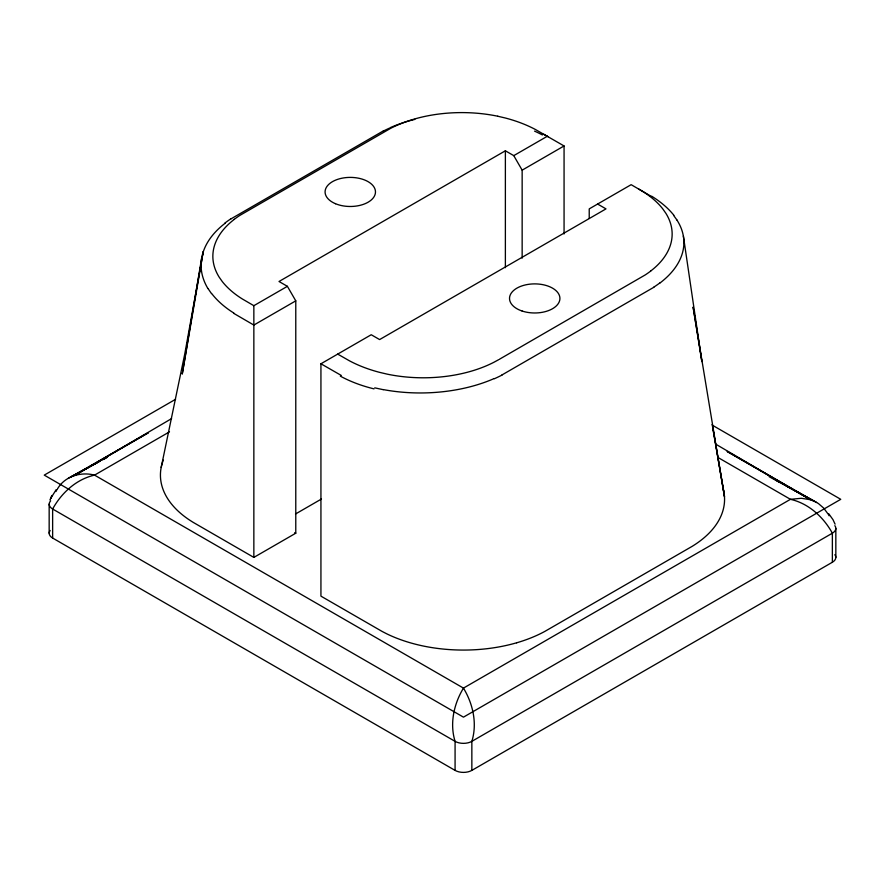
<?xml version="1.0" encoding="UTF-8"?>
<svg xmlns="http://www.w3.org/2000/svg" width="885" height="885" viewBox="0 0 885 885"><rect width="100%" height="100%" fill="white"/><g stroke="black" fill="none" stroke-linecap="round" stroke-linejoin="round"><path stroke-width="1.33" d="M49.162 533.212L49.162 504.162M253.851 557.406L295.778 533.201L295.778 300.856L287.393 286.331L253.851 305.69L253.851 557.406L193.572 522.581A97.892 56.518 0 0 1 192.078 521.674L188.715 519.495A118.623 68.488 0 0 1 160.583 471.661A118.402 68.366 0 0 1 163.327 460.089M835.838 528.367L835.838 557.406M201.802 257.258L182.255 374.067L202.112 258.387M202.577 255.665L203.273 251.583L184.722 354.177L161.181 467.435M51.994 495.456L50.567 498.642L56.231 489.571M49.925 499.948L51.352 496.905M55.921 491.551L56.33 490.81M56.751 490.08L57.193 489.35M57.636 488.631C64.992 476.163 81 471.539 94.551 475.123L463.463 688.11C472.966 703.785 477.424 723.51 471.849 741.353L471.849 770.392A11.859 6.848 0 0 1 455.078 770.392L52.635 538.047A11.859 6.848 0 0 1 50.135 530.491M231.173 218.761L383.161 131.013M653.827 287.282L501.839 375.03M522.15 258.154L522.15 170.163L513.765 155.638L505.379 150.793L279.007 281.496L287.393 286.331M513.765 155.638L547.306 136.279M295.778 300.856L253.851 325.06L233.596 313.279M522.15 170.163L564.066 145.959L564.066 233.95M175.584 399.29L44.25 475.123L463.463 717.149L840.75 499.317L711.761 424.855M171.601 418.605L74.506 475.533L148.304 432.798L71.364 476.694L100.226 461.118M169.489 431.858L94.551 475.123C76.32 479.216 61.452 492.934 52.635 509.008L52.635 538.047M516.641 642.787A118.402 68.366 0 0 1 469.459 649.977A118.623 68.488 0 0 1 386.601 633.748L382.818 631.802A97.892 56.518 0 0 1 381.247 630.939L320.934 596.136L320.934 363.779L371.235 334.74L379.621 339.574L605.993 208.882L597.607 204.048M295.513 513.997L321.454 499.018M471.849 770.392L832.365 562.252A11.859 6.848 0 0 0 834.865 554.696M499.483 359.221L645.121 274.992A110.99 64.085 0 0 0 650.718 271.042M498.675 359.686L494.118 362.164A110.946 64.052 0 0 1 487.292 365.405A106.244 61.342 0 0 1 387.243 374.156L379.632 372.364A112.915 65.191 0 0 1 349.376 360.77L337.694 354.1M103.844 459.171L107.45 457.235M68.388 478.199L98.677 461.893M102.317 459.934L105.946 457.987M383.227 389.677L374.753 387.851M497.757 116.234L505.368 118.015A112.915 65.191 0 0 1 535.624 129.608L564.066 145.959M341.322 375.472L320.934 363.779M543.678 134.255L548.081 136.721M769.176 476.705L783.59 484.549M786.002 485.854L818.382 503.51L823.758 508.156L828.249 514.274M775.492 480.068L779.121 482.048M782.749 484.018L816.612 502.403M715.655 444.115L810.494 499.737L813.636 500.899L727.138 451.472L810.494 499.737L801.356 498.277L790.449 499.317L463.463 688.11C453.95 703.785 449.503 723.51 455.078 741.353L455.078 770.392M717.812 457.39L790.449 499.317C808.68 503.41 823.548 517.139 832.365 533.201L832.365 562.252M253.851 305.69L242.302 298.953A112.915 65.191 0 0 1 222.223 281.485L219.137 277.094A106.244 61.342 0 0 1 234.315 219.347M294.727 532.604L295.778 533.201M638.749 189.069L642.698 191.425A112.915 65.191 0 0 1 662.776 208.893L665.863 213.285A106.244 61.342 0 0 1 650.685 271.031M651.404 196.448L631.149 184.677L589.222 208.882L589.222 218.506M673.562 215.343L676.992 220.077M211.438 293.566L208.008 288.51M828.791 513.809L833.017 519.694L835.075 524.163M828.67 515.015L829.079 515.756M723.709 491.12L712.514 426.216L724.472 496.585L693.099 307.062L701.86 361.589L683.375 236.052M505.379 150.793L505.379 267.69M834.865 525.646A11.859 6.848 0 0 1 832.365 533.201L471.849 741.353A11.859 6.848 0 0 1 455.078 741.353L52.635 509.008A11.859 6.848 0 0 1 50.655 500.844M722.879 487.823A118.579 68.466 0 0 1 711.971 530.026A119.121 68.776 0 0 1 692.125 546.366L544.95 631.337A119.121 68.776 0 0 1 516.641 642.809M374.023 388.869A124.265 76.353 -3.5 0 1 340.338 376.147M494.173 378.548A118.015 66.486 -1.1 0 1 383.282 389.588M501.95 375.096A122.893 70.18 -0.7 0 1 494.405 378.714M659.889 282.89A122.949 69.738 -0.7 0 1 653.683 287.216M660.033 282.957A118.513 66.906 -1 0 0 678.784 261.96A117.882 66.53 -1 0 0 676.959 220.077M651.769 196.271A124.265 67.791 2.3 0 1 673.872 215.276M497.757 116.223A106.244 61.342 0 0 0 397.741 124.995A110.99 64.085 0 0 0 390.882 128.203L239.879 215.387A110.946 64.052 0 0 0 234.282 219.325M534.551 131.124A124.265 66.806 3.3 0 1 542.405 134.951M390.683 127.451A118.015 69.76 1.1 0 1 414.844 119.386M383.282 131.102A122.949 71.74 0.7 0 1 390.827 127.562M224.867 223.097A122.893 72.161 0.7 0 1 231.062 218.706M207.909 288.532A118.015 69.616 1 0 1 225.166 223.23M233.905 313.091A124.265 75.502 -2.5 0 1 211.648 293.499M522.128 311.033A25.2 14.547 0 0 0 559.917 298.433A25.2 14.547 0 0 0 522.128 285.833A25.2 14.547 0 0 0 522.128 311.033M335.492 203.716A25.2 14.547 0 0 0 375.34 193.439A25.2 14.547 0 0 0 339.995 178.659A25.2 14.547 0 0 0 335.492 203.716"/></g></svg>
